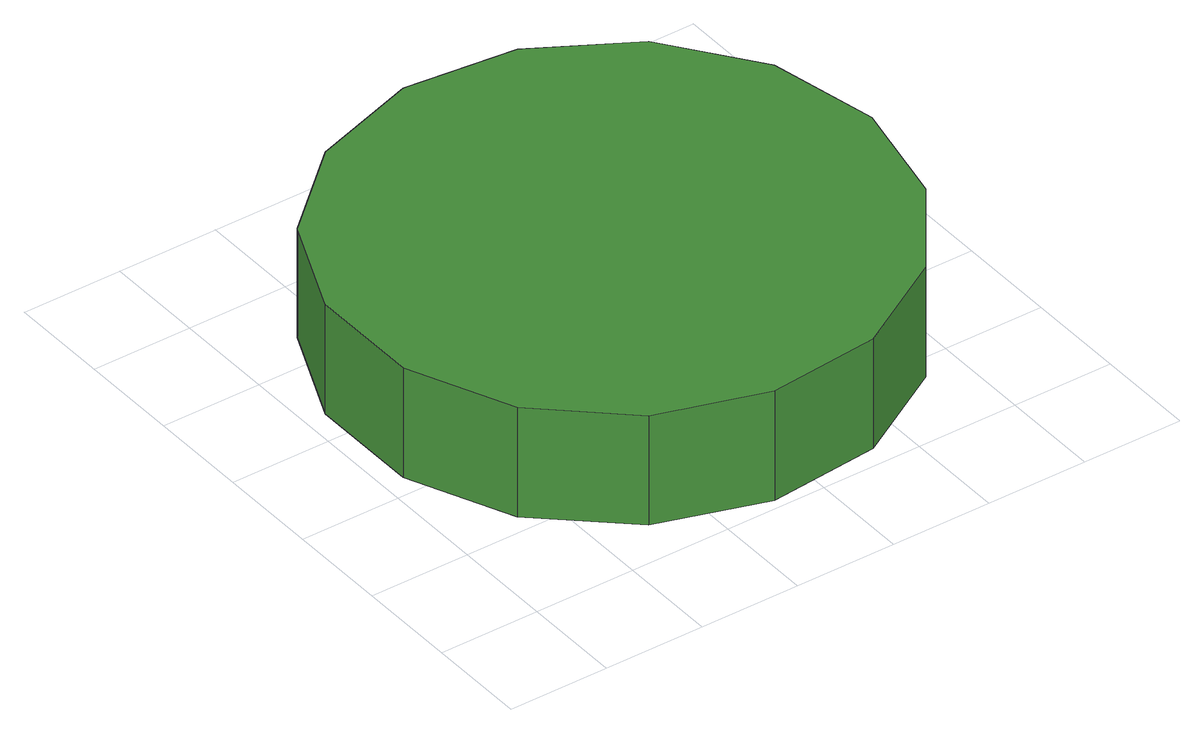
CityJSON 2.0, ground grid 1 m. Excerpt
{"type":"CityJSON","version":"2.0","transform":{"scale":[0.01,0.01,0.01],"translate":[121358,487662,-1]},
"CityObjects":{
"tree1":{"type":"SolitaryVegetationObject","attributes":{"function":"something"},"geometry":[{"type":"MultiSurface","lod":"1","boundaries":[[[0,1,2,3,4,5,6,7,8,9,10,11,12,13,14]],[[15,16,17,18,19,20,21,22,23,24,25,26,27,28,29]],[[0,29,28,1]],[[1,28,27,2]],[[2,27,26,3]],[[3,26,25,4]],[[4,25,24,5]],[[5,24,23,6]],[[6,23,22,7]],[[7,22,21,8]],[[8,21,20,9]],[[9,20,19,10]],[[10,19,18,11]],[[11,18,17,12]],[[12,17,16,13]],[[13,16,15,14]],[[14,15,29,0]]]}]}
},
"vertices":[
[552,277,192],[529,386,192],[463,476,192],[367,532,192],[256,544,192],[149,509,192],[66,435,192],[21,333,192],[21,221,192],[66,119,192],[149,44,192],[256,10,192],[367,21,192],[463,77,192],[529,168,192],[529,168,77],[463,77,77],[367,21,77],[256,10,77],[149,44,77],[66,119,77],[21,221,77],[21,333,77],[66,435,77],[149,509,77],[256,544,77],[367,532,77],[463,476,77],[529,386,77],[552,277,77]
]}
